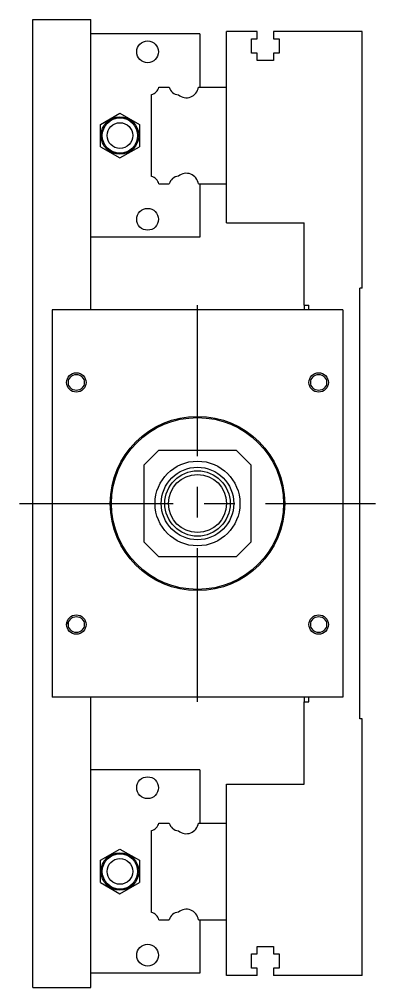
# Model space of a CAD drawing. Extents: x -20 to 861, y -279 to 102.
# Drawn here: x 788 to 861.5, y -100 to 100 of the extents above; entities that cross this region are included whole.
import ezdxf

# ---------------------------------------------------------------- set-up
doc = ezdxf.new("R2010")
doc.units = 0
doc.linetypes.add('CENTER', pattern=[50.8, 31.75, -6.35, 6.35, -6.35])
doc.layers.get('0').update_dxf_attribs({"linetype": 'CONTINUOUS'})
doc.layers.add('CENTER', color=1, linetype='CENTER')

msp = doc.modelspace()

# ---------------------------------------------------------------- linework, layer by layer
at = {"color": 7, "linetype": 'CONTINUOUS'}
for p, q in [((790.75, -100), (790.75, 100)), ((790.75, 100), (802.75, 100)), ((802.75, 40), (802.75, 100)), ((825.25, 97), (802.75, 97)), ((825.25, 97), (825.25, 86)), ((830.75, 86), (830.75, 97.5)), ((837.05, 97.5), (830.75, 97.5)), ((837.05, 96), (837.05, 97.5)), ((840.45, 97.5), (840.45, 96)), ((858.75, 97.5), (840.45, 97.5)), ((858.75, 44.5), (858.75, 97.5)), ((835.9, 96), (837.05, 96)), ((835.9, 93), (835.9, 96)), ((840.45, 96), (841.6, 96)), ((841.6, 96), (841.6, 93)), ((837.05, 93), (835.9, 93)), ((837.05, 91.5), (837.05, 93)), ((840.45, 93), (840.45, 91.5)), ((841.6, 93), (840.45, 93)), ((840.45, 91.5), (837.05, 91.5)), ((815.25, 67.539608), (815.25, 84.460392)), ((816.789608, 86), (818.910392, 86)), ((824.931934, 86), (830.75, 86)), ((830.75, 66), (830.75, 86)), ((830.75, 66), (830.75, 86)), ((804.750002, 78.309401), (808.750002, 80.618802)), ((808.750002, 80.618802), (812.750002, 78.309401)), ((804.750002, 73.690599), (804.750002, 78.309401)), ((812.750002, 78.309401), (812.750002, 73.690599)), ((804.750002, 73.690599), (808.750002, 71.381198)), ((808.750002, 71.381198), (812.750002, 73.690599)), ((816.789608, 66), (818.910392, 66)), ((824.931934, 66), (830.75, 66)), ((825.25, 66), (825.25, 55)), ((830.75, 58), (830.75, 66)), ((830.75, 58), (846.75, 58)), ((846.75, 41), (846.75, 58)), ((825.25, 55), (802.75, 55)), ((858.75, 44.5), (858.25, 44.5)), ((858.25, -44.5), (858.25, 44.5)), ((846.75, 41), (847.75, 41)), ((846.75, 41), (846.75, 40)), ((847.75, 40), (847.75, 41)), ((794.75, 40), (794.75, -40)), ((854.75, 40), (794.75, 40)), ((854.75, 40), (854.75, -40)), ((816.75, 11), (813.75, 8)), ((816.75, 11), (832.75, 11)), ((835.75, 8), (832.75, 11)), ((813.75, -8), (813.75, 8)), ((835.75, 8), (835.75, -8)), ((813.75, -8), (816.75, -11)), ((832.75, -11), (835.75, -8)), ((832.75, -11), (816.75, -11)), ((797.85, -24.499994), (797.85, -24.500852)), ((797.85, -24.500852), (797.85, -24.9)), ((854.75, -40), (794.75, -40)), ((802.75, -100), (802.75, -40)), ((846.75, -40), (846.75, -41)), ((846.75, -58), (846.75, -41)), ((846.75, -41), (847.75, -41)), ((847.75, -41), (847.75, -40)), ((858.75, -44.5), (858.25, -44.5)), ((858.75, -97.5), (858.75, -44.5)), ((825.25, -55), (802.75, -55)), ((825.25, -55), (825.25, -66)), ((830.75, -66), (830.75, -58)), ((830.75, -58), (846.75, -58)), ((815.25, -84.460392), (815.25, -67.539608)), ((816.789608, -66), (818.910392, -66)), ((824.931934, -66), (830.75, -66)), ((830.75, -86), (830.75, -66)), ((830.75, -86), (830.75, -66)), ((804.750002, -73.690599), (808.750002, -71.381198)), ((808.750002, -71.381198), (812.750002, -73.690599)), ((804.750002, -78.309401), (804.750002, -73.690599)), ((812.750002, -73.690599), (812.750002, -78.309401)), ((804.750002, -78.309401), (808.750002, -80.618802)), ((808.750002, -80.618802), (812.750002, -78.309401)), ((816.789608, -86), (818.910392, -86)), ((824.931934, -86), (830.75, -86)), ((825.25, -86), (825.25, -97)), ((830.75, -97.5), (830.75, -86)), ((837.05, -91.5), (840.45, -91.5)), ((837.05, -93), (837.05, -91.5)), ((840.45, -91.5), (840.45, -93)), ((835.9, -93), (837.05, -93)), ((835.9, -96), (835.9, -93)), ((840.45, -93), (841.6, -93)), ((841.6, -93), (841.6, -96)), ((825.25, -97), (802.75, -97)), ((837.05, -97.5), (830.75, -97.5)), ((837.05, -96), (835.9, -96)), ((837.05, -97.5), (837.05, -96)), ((840.45, -96), (840.45, -97.5)), ((841.6, -96), (840.45, -96)), ((858.75, -97.5), (840.45, -97.5)), ((790.75, -100), (802.75, -100))]:
    msp.add_line(p, q, dxfattribs=at)
for centre, radius in [((814.450002, 93.300001), 2.25), ((808.750002, 76), 3.875), ((808.750002, 76), 3.643013), ((808.750002, 76), 2.65), ((814.450002, 58.699999), 2.25), ((799.75, 25), 1.65), ((849.75, 25), 1.65), ((824.75, 0), 18), ((824.75, 0), 17.75), ((824.75, 0), 8.75), ((824.75, 0), 7.5), ((824.75, 0), 6.75), ((824.75, 0), 6), ((799.75, -25), 1.65), ((849.75, -25), 1.65), ((814.450002, -58.699999), 2.25), ((808.750002, -76), 3.875), ((808.750002, -76), 3.643013), ((808.750002, -76), 2.65), ((814.450002, -93.300001), 2.25)]:
    msp.add_circle(centre, radius, dxfattribs=at)
at = {"color": 3, "linetype": 'CONTINUOUS'}
for centre in [(799.75, 25), (849.75, 25), (799.75, -25), (849.75, -25)]:
    msp.add_circle(centre, 2, dxfattribs=at)
at = {"color": 7, "linetype": 'CONTINUOUS'}
for centre, radius, start, end in [((814.75, 86.5), 2.1, 283.774147, 346.225853), ((820.95, 86.5), 2.1, 193.774147, 266.465409), ((822.45, 86.3), 2.5, 229.323534, 353.107897), ((822.45, 65.7), 2.5, 6.892103, 130.676466), ((814.75, 65.5), 2.1, 13.774147, 76.225853), ((820.95, 65.5), 2.1, 93.534591, 166.225853), ((814.75, -65.5), 2.1, 283.774147, 346.225853), ((820.95, -65.5), 2.1, 193.774147, 266.465409), ((822.45, -65.7), 2.5, 229.323534, 353.107897), ((822.45, -86.3), 2.5, 6.892103, 130.676466), ((814.75, -86.5), 2.1, 13.774147, 76.225853), ((820.95, -86.5), 2.1, 93.534591, 166.225853)]:
    msp.add_arc(centre, radius, start, end, dxfattribs=at)
at = {"layer": 'CENTER', "color": 1, "linetype": 'CENTER'}
for p, q in [((824.75, -41), (824.75, 41)), ((788, 0), (861.5, 0))]:
    msp.add_line(p, q, dxfattribs=at)

doc.saveas('drawing.dxf')
